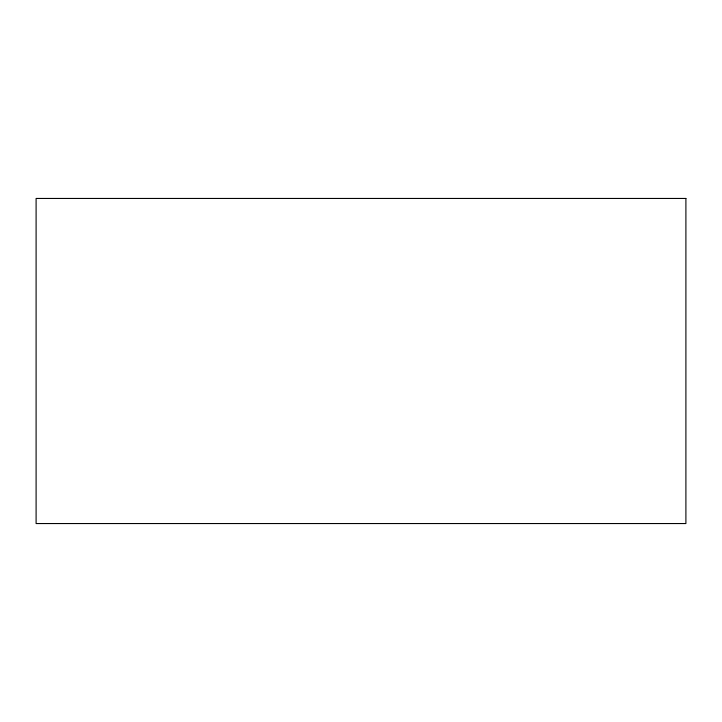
<?xml version="1.0" encoding="UTF-8"?>
<svg xmlns="http://www.w3.org/2000/svg" width="722" height="722" viewBox="0 0 722 722"><rect width="100%" height="100%" fill="white"/><g stroke="black" fill="none" stroke-linecap="round" stroke-linejoin="round"><path stroke-width="1.08" d="M685.9 198.451L36.1 198.451L36.1 523.549L685.9 523.549L685.9 198.451"/></g></svg>
